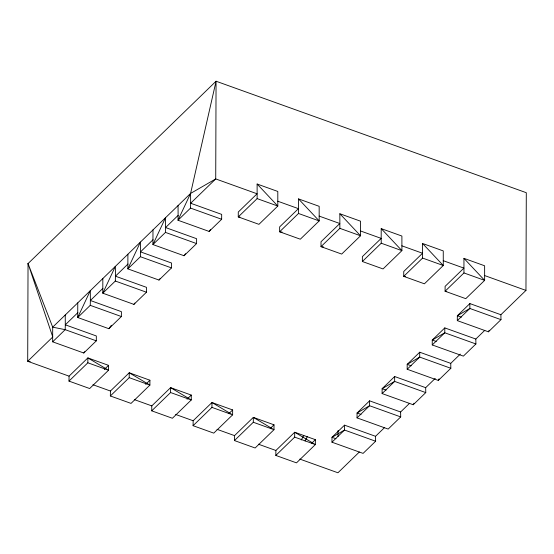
<?xml version="1.0" encoding="UTF-8"?>
<svg xmlns="http://www.w3.org/2000/svg" width="554" height="554" viewBox="0 0 554 554"><rect width="100%" height="100%" fill="white"/><g stroke="black" fill="none" stroke-linecap="round" stroke-linejoin="round"><path stroke-width="0.83" d="M500.892 314.727L469.868 303.578L457.334 315.738L457.313 320.621L488.441 331.811L500.975 319.651L500.892 314.727L525.961 290.414L526.3 192.709L216.06 81.223L28.039 263.586L27.7 361.291L69.063 376.152L87.864 357.919L108.549 365.349L108.536 370.238L89.665 388.534L68.987 381.104L69.063 376.152M87.851 362.801L87.864 357.919L108.536 370.238L87.851 362.801L68.987 381.104M30.228 361.603L27.7 361.291L52.769 336.977L28.039 263.586L52.699 327.165L52.651 341.825L83.779 353.009L96.313 340.849L96.327 335.966L65.303 324.817L65.234 315.011M121.381 316.535L121.395 311.653L90.371 300.503L90.302 290.698L77.719 317.504L108.847 328.695L121.381 316.535L90.254 305.351L77.719 317.504L77.768 302.851M129.214 377.669L129.234 372.787L149.912 380.217L149.899 385.099L131.035 403.402L110.35 395.965L110.433 391.02L129.234 372.787L149.899 385.099L129.214 377.669L110.35 395.965M146.45 292.221L146.464 287.332L115.44 276.19L115.37 266.377L102.788 293.191L133.916 304.381L146.45 292.221L115.322 281.037L102.788 293.191L102.836 278.537M170.584 392.537L170.597 387.648L191.282 395.078L191.262 399.967L172.398 418.263L151.713 410.833L151.796 405.888L170.597 387.648L191.262 399.967L170.584 392.537L151.713 410.833M171.518 267.907L171.539 263.018L140.515 251.869L140.446 242.063L127.856 268.877L158.984 280.061L171.518 267.907L140.391 256.717L127.856 268.877L127.905 254.224M196.587 243.587L196.608 238.705L165.584 227.556L165.514 217.75L152.925 244.563L184.053 255.747L196.587 243.587L165.459 232.403L152.925 244.563L152.98 229.903M211.947 407.398L211.96 402.516L232.645 409.946L232.632 414.835L213.761 433.131L193.083 425.694L193.159 420.749L211.96 402.516L232.632 414.835L211.947 407.398L193.083 425.694M221.655 219.273L221.676 214.391L190.652 203.242L190.583 193.436L216.06 81.223L215.721 178.928L190.652 203.242L190.528 208.089L177.993 220.25L209.121 231.433L221.655 219.273L190.528 208.089M253.31 422.266L253.33 417.377L274.008 424.814L273.995 429.696L255.131 447.992L234.446 440.562L234.529 435.617L253.33 417.377L273.995 429.696L253.31 422.266L234.446 440.562M257.118 184.018L257.132 198.616L238.268 216.912L258.947 224.342L277.81 206.046L277.803 191.455L257.118 184.018L277.81 206.046L257.132 198.616M294.68 437.127L294.693 432.245L315.378 439.675L315.358 444.564L296.494 462.86L275.809 455.43L275.892 450.478L294.693 432.245L315.358 444.564L294.68 437.127L275.809 455.43M298.481 198.886L298.495 213.477L279.632 231.78L300.316 239.21L319.18 220.914L319.166 206.317L298.481 198.886L319.18 220.914L298.495 213.477M375.543 436.303L375.633 441.226L363.092 453.387L331.971 442.203L331.984 437.314L344.519 425.153L375.543 436.303L384.497 427.619M338.065 436.462L338.085 430.41M339.851 213.747L339.858 228.345L320.995 246.641L341.679 254.078L360.543 235.775L360.529 221.184L339.851 213.747L360.543 235.775L339.858 228.345M344.519 425.153L344.505 430.043L331.971 442.203M400.611 411.989L400.701 416.913L388.167 429.073L357.039 417.882L357.053 413L369.587 400.84L400.611 411.989L409.565 403.305M362.364 261.509L362.378 256.62L381.18 238.386L381.214 228.615L401.899 236.046L401.906 250.643L383.043 268.939L362.364 261.509L381.228 243.213L381.18 238.386L360.495 230.956M369.587 400.84L369.573 405.729L357.039 417.882M425.68 387.675L425.77 392.599L413.236 404.752L382.108 393.569L382.121 388.686L394.656 376.526L425.68 387.675L435.229 378.41M394.656 376.526L394.642 381.408L382.108 393.569M450.748 363.362L450.838 368.285L438.304 380.439L407.176 369.255L407.19 364.366L419.724 352.212L450.748 363.362L460.305 354.096M419.724 352.212L419.71 357.095L407.176 369.255M422.577 243.483L422.591 258.074L403.728 276.37L424.412 283.807L443.276 265.505L443.262 250.914L422.577 243.483L443.276 265.505L422.591 258.074M475.824 339.041L475.907 343.965L463.373 356.125L432.245 344.941L432.259 340.052L444.8 327.899L475.824 339.041L484.771 330.357M444.8 327.899L444.779 332.781L432.245 344.941M463.947 258.344L463.954 272.942L445.091 291.238L465.776 298.668L484.639 280.372L484.625 265.781L463.947 258.344L484.639 280.372L463.954 272.942M469.868 303.578L469.847 308.467L457.313 320.621M90.254 305.351L90.371 300.503L102.906 288.343M115.322 281.037L115.44 276.19L127.974 264.029M140.391 256.717L140.515 251.869L153.049 239.716M165.459 232.403L165.584 227.556L178.118 215.395L178.049 205.589M178.118 215.395L177.993 220.25L190.583 193.436L215.721 178.928L257.084 193.789L238.282 212.03L238.268 216.912L239.924 217.113M413.236 404.752L413.949 403.222M438.304 380.439L439.017 378.908M488.441 331.811L489.154 330.274M305.067 441.039L307.387 436.434M301.231 439.994L303.786 435.52M83.779 353.009L84.783 351.645M108.847 328.695L111.354 325.288M133.916 304.381L134.92 303.017M158.984 280.061L159.988 278.697M184.053 255.747L185.562 253.704M209.121 231.433L210.631 229.384M190.583 193.436L52.699 327.165L65.185 329.665L96.313 340.849M77.837 312.657L65.303 324.817L65.185 329.665L52.651 341.825M104.304 369.47L108.549 365.349M145.667 384.337L149.912 380.217M187.037 399.199L191.282 395.078M229.01 413.478L232.645 409.946M270.373 428.339L274.008 424.814M311.736 443.207L315.378 439.675M359.338 452.022L337.94 472.777L299.818 459.079M282.118 232.084L279.632 231.78L279.645 226.891L298.447 208.657L277.769 201.22M323.481 246.946L320.995 246.641L321.015 241.759L339.817 223.518L319.132 216.088M405.383 276.578L403.728 276.37L403.741 271.488L422.543 253.254L401.865 245.817M446.746 291.439L445.091 291.238L445.111 286.356L463.913 268.115L443.228 260.685M484.591 275.546L525.961 290.414M381.228 243.213L401.906 250.643L381.214 228.615M500.975 319.651L469.847 308.467L457.334 315.738L461.309 317.165M475.907 343.965L444.779 332.781L432.259 340.052L436.24 341.486M450.838 368.285L419.71 357.095L407.19 364.366L411.172 365.799M425.77 392.599L394.642 381.408L382.121 388.686L386.103 390.113M400.701 416.913L369.573 405.729L357.053 413L361.028 414.427M375.633 441.226L344.505 430.043L331.984 437.314L335.959 438.74M92.927 384.732L110.433 391.02M134.297 399.593L151.796 405.888M175.66 414.461L193.159 420.749M217.023 429.329L234.529 435.617M258.393 444.19L275.892 450.478M28.039 263.586L28.683 265.193"/></g></svg>
